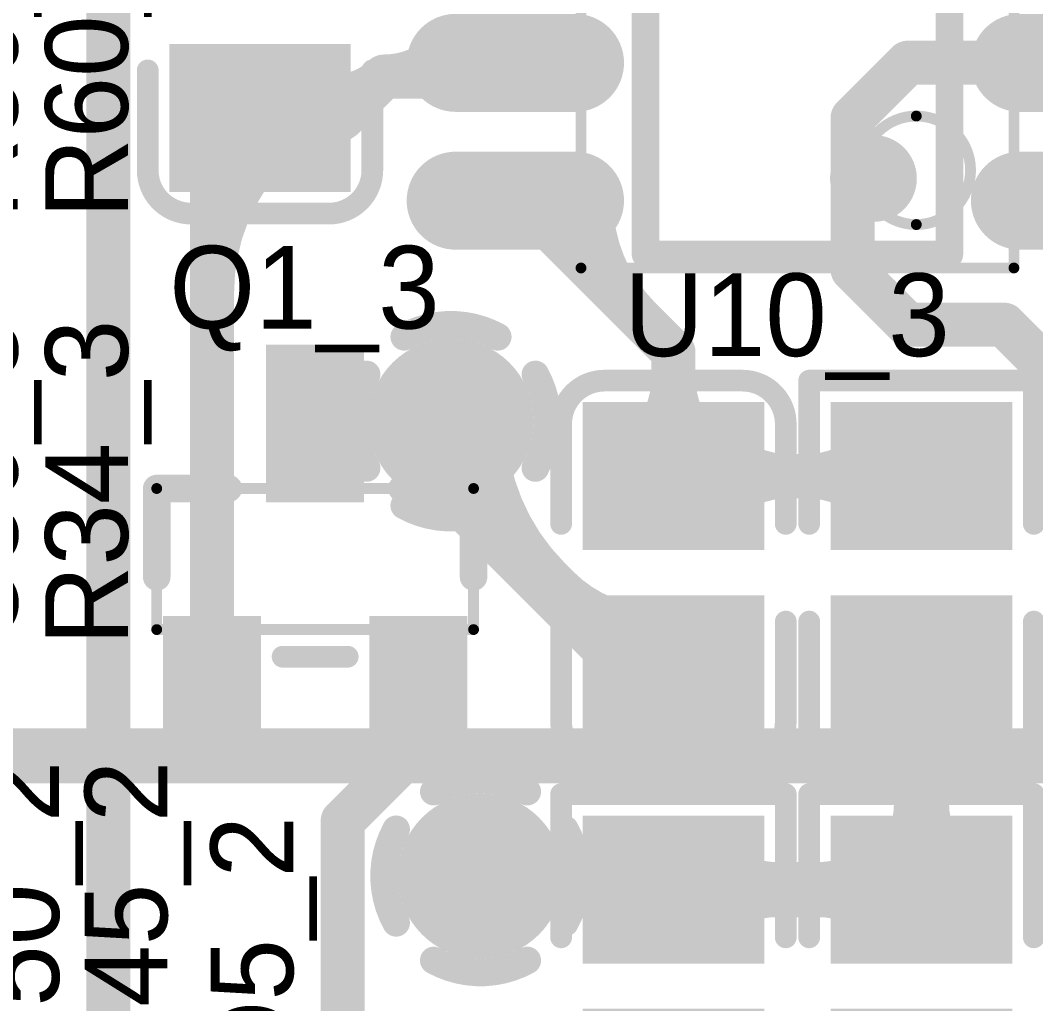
# Model space of a CAD drawing. Header units: millimetres. Extents: x 3.32 to 12.49, y 5.66 to 10.73.
# Drawn here: x 8.353 to 8.7214, y 8.1537 to 8.5105 of the extents above; entities that cross this region are included whole.
import ezdxf

# ---------------------------------------------------------------- set-up
doc = ezdxf.new("R2010")
doc.units = ezdxf.units.MM
doc.header["$MEASUREMENT"] = 0
for name, color, linetype in [('BottomLayer', 5, 'Continuous'), ('InternalPlane1', 76, 'Continuous'), ('InternalPlane2', 16, 'Continuous'), ('Mechanical13', 56, 'Continuous'), ('MultiLayer', 9, 'Continuous'), ('TopLayer', 1, 'Continuous'), ('TopOverlay', 2, 'Continuous'), ('TopPaste', 8, 'Continuous'), ('TopSolder', 216, 'Continuous'), ('ViaHoleLayer', 16, 'Continuous')]:
    doc.layers.add(name, color=color, linetype=linetype)

# ---------------------------------------------------------------- blocks, each defined once
blk = doc.blocks.new('0805_C_383')
at = {"layer": 'TopLayer'}
for points in [[(-0.05787, -0.02894), (-0.0122, -0.02894), (-0.05787, 0.02894), (-0.0122, 0.02894)], [(0.0122, -0.02894), (0.05787, -0.02894), (0.0122, 0.02894), (0.05787, 0.02894)]]:
    blk.add_solid(points, dxfattribs=at)
at = {"layer": 'TopOverlay', "const_width": 0.00787}
for points in [[(-0.06969, 0.025, -0.414214), (-0.05394, 0.04075)], [(0.05394, 0.04075, -0.414213), (0.06969, 0.025)], [(-0.05394, -0.04075, -0.414213), (-0.06969, -0.025)], [(0.06968, -0.025, -0.414214), (0.05394, -0.04075)]]:
    blk.add_lwpolyline(points, format="xyb", dxfattribs=at)
for points in [[(-0.05394, 0.04075), (-0.01772, 0.04075)], [(0.01772, 0.04075), (0.05394, 0.04075)], [(-0.06969, 0.025), (-0.06969, -0.025)], [(0.06968, 0.025), (0.06968, -0.025)], [(-0.05394, -0.04075), (-0.01772, -0.04075)], [(0.01772, -0.04075), (0.05394, -0.04075)]]:
    blk.add_lwpolyline(points, dxfattribs=at)
at = {"layer": 'TopOverlay', "const_width": 0.00394}
for points in [[(-0.05591, 0.04075, 1), (-0.05197, 0.04075, 1)], [(-0.05591, 0.04075, 1), (-0.05197, 0.04075, 1)], [(-0.01969, 0.04075, 1), (-0.01575, 0.04075, 1)], [(0.01575, 0.04075, 1), (0.01969, 0.04075, 1)], [(0.05197, 0.04075, 1), (0.05591, 0.04075, 1)], [(0.05197, 0.04075, 1), (0.05591, 0.04075, 1)], [(-0.07165, 0.025, 1), (-0.06772, 0.025, 1)], [(-0.07165, 0.025, 1), (-0.06772, 0.025, 1)], [(0.06772, 0.025, 1), (0.07165, 0.025, 1)], [(0.06772, 0.025, 1), (0.07165, 0.025, 1)], [(-0.07165, -0.025, 1), (-0.06772, -0.025, 1)], [(-0.07165, -0.025, 1), (-0.06772, -0.025, 1)], [(0.06772, -0.025, 1), (0.07165, -0.025, 1)], [(0.06772, -0.025, 1), (0.07165, -0.025, 1)], [(-0.05591, -0.04075, 1), (-0.05197, -0.04075, 1)], [(-0.05591, -0.04075, 1), (-0.05197, -0.04075, 1)], [(-0.01969, -0.04075, 1), (-0.01575, -0.04075, 1)], [(0.01575, -0.04075, 1), (0.01969, -0.04075, 1)], [(0.05197, -0.04075, 1), (0.05591, -0.04075, 1)], [(0.05197, -0.04075, 1), (0.05591, -0.04075, 1)]]:
    blk.add_lwpolyline(points, format="xyb", close=True, dxfattribs=at)
at = {"layer": 'TopPaste'}
for points in [[(-0.05787, -0.02894), (-0.0122, -0.02894), (-0.05787, 0.02894), (-0.0122, 0.02894)], [(0.0122, -0.02894), (0.05787, -0.02894), (0.0122, 0.02894), (0.05787, 0.02894)]]:
    blk.add_solid(points, dxfattribs=at)
at = {"layer": 'TopSolder'}
for points in [[(-0.06187, -0.03294), (-0.0082, -0.03294), (-0.06187, 0.03294), (-0.0082, 0.03294)], [(0.0082, -0.03294), (0.06187, -0.03294), (0.0082, 0.03294), (0.06187, 0.03294)]]:
    blk.add_solid(points, dxfattribs=at)
blk = doc.blocks.new('0805_C_387')
at = {"layer": 'TopLayer'}
for points in [[(-0.05787, -0.02894), (-0.0122, -0.02894), (-0.05787, 0.02894), (-0.0122, 0.02894)], [(0.0122, -0.02894), (0.05787, -0.02894), (0.0122, 0.02894), (0.05787, 0.02894)]]:
    blk.add_solid(points, dxfattribs=at)
at = {"layer": 'TopOverlay', "const_width": 0.00787}
for points in [[(-0.06969, 0.025, -0.414214), (-0.05394, 0.04075)], [(0.05394, 0.04075, -0.414213), (0.06969, 0.025)], [(-0.05394, -0.04075, -0.414213), (-0.06969, -0.025)], [(0.06968, -0.025, -0.414214), (0.05394, -0.04075)]]:
    blk.add_lwpolyline(points, format="xyb", dxfattribs=at)
for points in [[(-0.01772, 0.04075), (-0.05394, 0.04075)], [(0.05394, 0.04075), (0.01772, 0.04075)], [(-0.06969, -0.025), (-0.06969, 0.025)], [(0.06968, -0.025), (0.06968, 0.025)], [(-0.01772, -0.04075), (-0.05394, -0.04075)], [(0.05394, -0.04075), (0.01772, -0.04075)]]:
    blk.add_lwpolyline(points, dxfattribs=at)
at = {"layer": 'TopOverlay', "const_width": 0.00394}
for points in [[(-0.05591, 0.04075, 1), (-0.05197, 0.04075, 1)], [(-0.05591, 0.04075, 1), (-0.05197, 0.04075, 1)], [(-0.01969, 0.04075, 1), (-0.01575, 0.04075, 1)], [(0.01575, 0.04075, 1), (0.01969, 0.04075, 1)], [(0.05197, 0.04075, 1), (0.05591, 0.04075, 1)], [(0.05197, 0.04075, 1), (0.05591, 0.04075, 1)], [(-0.07165, 0.025, 1), (-0.06772, 0.025, 1)], [(-0.07165, 0.025, 1), (-0.06772, 0.025, 1)], [(0.06772, 0.025, 1), (0.07165, 0.025, 1)], [(0.06772, 0.025, 1), (0.07165, 0.025, 1)], [(-0.07165, -0.025, 1), (-0.06772, -0.025, 1)], [(-0.07165, -0.025, 1), (-0.06772, -0.025, 1)], [(0.06772, -0.025, 1), (0.07165, -0.025, 1)], [(0.06772, -0.025, 1), (0.07165, -0.025, 1)], [(-0.05591, -0.04075, 1), (-0.05197, -0.04075, 1)], [(-0.05591, -0.04075, 1), (-0.05197, -0.04075, 1)], [(-0.01969, -0.04075, 1), (-0.01575, -0.04075, 1)], [(0.01575, -0.04075, 1), (0.01969, -0.04075, 1)], [(0.05197, -0.04075, 1), (0.05591, -0.04075, 1)], [(0.05197, -0.04075, 1), (0.05591, -0.04075, 1)]]:
    blk.add_lwpolyline(points, format="xyb", close=True, dxfattribs=at)
at = {"layer": 'TopPaste'}
for points in [[(-0.05787, -0.02894), (-0.0122, -0.02894), (-0.05787, 0.02894), (-0.0122, 0.02894)], [(0.0122, -0.02894), (0.05787, -0.02894), (0.0122, 0.02894), (0.05787, 0.02894)]]:
    blk.add_solid(points, dxfattribs=at)
at = {"layer": 'TopSolder'}
for points in [[(-0.06187, -0.03294), (-0.0082, -0.03294), (-0.06187, 0.03294), (-0.0082, 0.03294)], [(0.0082, -0.03294), (0.06187, -0.03294), (0.0082, 0.03294), (0.06187, 0.03294)]]:
    blk.add_solid(points, dxfattribs=at)
blk = doc.blocks.new('SOT_23_SOT_23_3__412')
at = {"layer": 'Mechanical13', "const_width": 0.00394}
for points in [[(-0.02559, -0.05748), (-0.02559, 0.05748)], [(0.02559, 0.05748), (-0.02559, 0.05748)], [(0.02559, 0.05748), (-0.02559, 0.05748)], [(-0.02559, -0.05748), (-0.02559, 0.05748)], [(0.02559, 0.05748), (-0.02559, 0.05748)], [(-0.02559, -0.05748), (-0.02559, 0.05748)], [(0.02559, -0.05748), (0.02559, 0.05748)], [(0.02559, -0.05748), (0.02559, 0.05748)], [(0.02559, -0.05748), (0.02559, 0.05748)], [(0.02559, -0.05748), (-0.02559, -0.05748)], [(0.02559, -0.05748), (-0.02559, -0.05748)], [(0.02559, -0.05748), (-0.02559, -0.05748)]]:
    blk.add_lwpolyline(points, dxfattribs=at)
at = {"layer": 'Mechanical13', "const_width": 0.00197}
for points in [[(-0.02657, 0.05748, 1), (-0.02461, 0.05748, 1)], [(-0.02657, 0.05748, 1), (-0.02461, 0.05748, 1)], [(-0.02657, 0.05748, 1), (-0.02461, 0.05748, 1)], [(-0.02657, 0.05748, 1), (-0.02461, 0.05748, 1)], [(-0.02657, 0.05748, 1), (-0.02461, 0.05748, 1)], [(-0.02657, 0.05748, 1), (-0.02461, 0.05748, 1)], [(0.02461, 0.05748, 1), (0.02657, 0.05748, 1)], [(0.02461, 0.05748, 1), (0.02657, 0.05748, 1)], [(0.02461, 0.05748, 1), (0.02657, 0.05748, 1)], [(0.02461, 0.05748, 1), (0.02657, 0.05748, 1)], [(0.02461, 0.05748, 1), (0.02657, 0.05748, 1)], [(0.02461, 0.05748, 1), (0.02657, 0.05748, 1)], [(-0.02657, -0.05748, 1), (-0.02461, -0.05748, 1)], [(-0.02657, -0.05748, 1), (-0.02461, -0.05748, 1)], [(-0.02657, -0.05748, 1), (-0.02461, -0.05748, 1)], [(-0.02657, -0.05748, 1), (-0.02461, -0.05748, 1)], [(-0.02657, -0.05748, 1), (-0.02461, -0.05748, 1)], [(-0.02657, -0.05748, 1), (-0.02461, -0.05748, 1)], [(0.02461, -0.05748, 1), (0.02657, -0.05748, 1)], [(0.02461, -0.05748, 1), (0.02657, -0.05748, 1)], [(0.02461, -0.05748, 1), (0.02657, -0.05748, 1)], [(0.02461, -0.05748, 1), (0.02657, -0.05748, 1)], [(0.02461, -0.05748, 1), (0.02657, -0.05748, 1)], [(0.02461, -0.05748, 1), (0.02657, -0.05748, 1)]]:
    blk.add_lwpolyline(points, format="xyb", close=True, dxfattribs=at)
at = {"layer": 'TopLayer'}
for points in [[(0.02461, 0.05118), (0.02461, 0.02362), (0.07382, 0.05118), (0.07382, 0.02362)], [(-0.07382, 0.01378), (-0.07382, -0.01378), (-0.02461, 0.01378), (-0.02461, -0.01378)], [(0.02461, -0.02362), (0.02461, -0.05118), (0.07382, -0.02362), (0.07382, -0.05118)]]:
    blk.add_solid(points, dxfattribs=at)
at = {"layer": 'TopOverlay'}
for points, const_width in [([(-0.02559, 0.0315), (-0.02559, 0.05748)], 0.01), ([(-0.02559, 0.0315), (-0.02559, 0.05748)], 0.01), ([(-0.02559, 0.0315), (-0.02559, 0.05748)], 0.01), ([(0.0065, 0.05748), (-0.02559, 0.05748)], 0.01), ([(0.03543, -0.01181), (0.03543, 0.01181)], 0.00787), ([(-0.02559, -0.05748), (-0.02559, -0.0315)], 0.01), ([(0.0065, -0.05748), (-0.02559, -0.05748)], 0.01)]:
    blk.add_lwpolyline(points, dxfattribs=dict(at, const_width=const_width))
for points, const_width in [([(-0.02809, 0.05748, 1), (-0.02309, 0.05748, 1)], 0.005), ([(-0.02809, 0.05748, 1), (-0.02309, 0.05748, 1)], 0.005), ([(-0.02809, 0.05748, 1), (-0.02309, 0.05748, 1)], 0.005), ([(-0.02809, 0.05748, 1), (-0.02309, 0.05748, 1)], 0.005), ([(0.004, 0.05748, 1), (0.009, 0.05748, 1)], 0.005), ([(-0.02809, 0.0315, 1), (-0.02309, 0.0315, 1)], 0.005), ([(-0.02809, 0.0315, 1), (-0.02309, 0.0315, 1)], 0.005), ([(-0.02809, 0.0315, 1), (-0.02309, 0.0315, 1)], 0.005), ([(0.03346, 0.01181, 1), (0.0374, 0.01181, 1)], 0.00394), ([(0.03346, -0.01181, 1), (0.0374, -0.01181, 1)], 0.00394), ([(-0.02809, -0.0315, 1), (-0.02309, -0.0315, 1)], 0.005), ([(-0.02809, -0.05748, 1), (-0.02309, -0.05748, 1)], 0.005), ([(-0.02809, -0.05748, 1), (-0.02309, -0.05748, 1)], 0.005), ([(0.004, -0.05748, 1), (0.009, -0.05748, 1)], 0.005)]:
    blk.add_lwpolyline(points, format="xyb", close=True, dxfattribs=dict(at, const_width=const_width))
at = {"layer": 'TopPaste'}
for points in [[(0.02461, 0.05118), (0.02461, 0.02362), (0.07382, 0.05118), (0.07382, 0.02362)], [(-0.07382, 0.01378), (-0.07382, -0.01378), (-0.02461, 0.01378), (-0.02461, -0.01378)], [(0.02461, -0.02362), (0.02461, -0.05118), (0.07382, -0.02362), (0.07382, -0.05118)]]:
    blk.add_solid(points, dxfattribs=at)
at = {"layer": 'TopSolder'}
for points in [[(0.02061, 0.05518), (0.02061, 0.01962), (0.07782, 0.05518), (0.07782, 0.01962)], [(-0.07782, 0.01778), (-0.07782, -0.01778), (-0.02061, 0.01778), (-0.02061, -0.01778)], [(0.02061, -0.01962), (0.02061, -0.05518), (0.07782, -0.01962), (0.07782, -0.05518)]]:
    blk.add_solid(points, dxfattribs=at)
blk = doc.blocks.new('0805_R_419')
at = {"layer": 'TopLayer'}
for points in [[(-0.05787, -0.02894), (-0.0122, -0.02894), (-0.05787, 0.02894), (-0.0122, 0.02894)], [(0.0122, -0.02894), (0.05787, -0.02894), (0.0122, 0.02894), (0.05787, 0.02894)]]:
    blk.add_solid(points, dxfattribs=at)
at = {"layer": 'TopOverlay', "const_width": 0.00787}
for points in [[(-0.01772, 0.04075), (-0.06968, 0.04075)], [(-0.06968, -0.04075), (-0.06968, 0.04075)], [(0.06968, 0.04075), (0.01772, 0.04075)], [(0.06968, -0.04075), (0.06968, 0.04075)], [(-0.01772, -0.04075), (-0.06968, -0.04075)], [(0.06968, -0.04075), (0.01772, -0.04075)]]:
    blk.add_lwpolyline(points, dxfattribs=at)
at = {"layer": 'TopOverlay', "const_width": 0.00394}
for points in [[(-0.07165, 0.04075, 1), (-0.06772, 0.04075, 1)], [(-0.07165, 0.04075, 1), (-0.06772, 0.04075, 1)], [(-0.01969, 0.04075, 1), (-0.01575, 0.04075, 1)], [(0.01575, 0.04075, 1), (0.01969, 0.04075, 1)], [(0.06772, 0.04075, 1), (0.07165, 0.04075, 1)], [(0.06772, 0.04075, 1), (0.07165, 0.04075, 1)], [(-0.07165, -0.04075, 1), (-0.06772, -0.04075, 1)], [(-0.07165, -0.04075, 1), (-0.06772, -0.04075, 1)], [(-0.01969, -0.04075, 1), (-0.01575, -0.04075, 1)], [(0.01575, -0.04075, 1), (0.01969, -0.04075, 1)], [(0.06772, -0.04075, 1), (0.07165, -0.04075, 1)], [(0.06772, -0.04075, 1), (0.07165, -0.04075, 1)]]:
    blk.add_lwpolyline(points, format="xyb", close=True, dxfattribs=at)
at = {"layer": 'TopPaste'}
for points in [[(-0.05787, -0.02894), (-0.0122, -0.02894), (-0.05787, 0.02894), (-0.0122, 0.02894)], [(0.0122, -0.02894), (0.05787, -0.02894), (0.0122, 0.02894), (0.05787, 0.02894)]]:
    blk.add_solid(points, dxfattribs=at)
at = {"layer": 'TopSolder'}
for points in [[(-0.06187, -0.03294), (-0.0082, -0.03294), (-0.06187, 0.03294), (-0.0082, 0.03294)], [(0.0082, -0.03294), (0.06187, -0.03294), (0.0082, 0.03294), (0.06187, 0.03294)]]:
    blk.add_solid(points, dxfattribs=at)
blk = doc.blocks.new('0805_R_420')
at = {"layer": 'TopLayer'}
for points in [[(-0.05787, -0.02894), (-0.0122, -0.02894), (-0.05787, 0.02894), (-0.0122, 0.02894)], [(0.0122, -0.02894), (0.05787, -0.02894), (0.0122, 0.02894), (0.05787, 0.02894)]]:
    blk.add_solid(points, dxfattribs=at)
at = {"layer": 'TopOverlay', "const_width": 0.00787}
for points in [[(-0.01772, 0.04075), (-0.06968, 0.04075)], [(-0.06968, -0.04075), (-0.06968, 0.04075)], [(0.06968, 0.04075), (0.01772, 0.04075)], [(0.06968, -0.04075), (0.06968, 0.04075)], [(-0.01772, -0.04075), (-0.06968, -0.04075)], [(0.06968, -0.04075), (0.01772, -0.04075)]]:
    blk.add_lwpolyline(points, dxfattribs=at)
at = {"layer": 'TopOverlay', "const_width": 0.00394}
for points in [[(-0.07165, 0.04075, 1), (-0.06772, 0.04075, 1)], [(-0.07165, 0.04075, 1), (-0.06772, 0.04075, 1)], [(-0.01969, 0.04075, 1), (-0.01575, 0.04075, 1)], [(0.01575, 0.04075, 1), (0.01969, 0.04075, 1)], [(0.06772, 0.04075, 1), (0.07165, 0.04075, 1)], [(0.06772, 0.04075, 1), (0.07165, 0.04075, 1)], [(-0.07165, -0.04075, 1), (-0.06772, -0.04075, 1)], [(-0.07165, -0.04075, 1), (-0.06772, -0.04075, 1)], [(-0.01969, -0.04075, 1), (-0.01575, -0.04075, 1)], [(0.01575, -0.04075, 1), (0.01969, -0.04075, 1)], [(0.06772, -0.04075, 1), (0.07165, -0.04075, 1)], [(0.06772, -0.04075, 1), (0.07165, -0.04075, 1)]]:
    blk.add_lwpolyline(points, format="xyb", close=True, dxfattribs=at)
at = {"layer": 'TopPaste'}
for points in [[(-0.05787, -0.02894), (-0.0122, -0.02894), (-0.05787, 0.02894), (-0.0122, 0.02894)], [(0.0122, -0.02894), (0.05787, -0.02894), (0.0122, 0.02894), (0.05787, 0.02894)]]:
    blk.add_solid(points, dxfattribs=at)
at = {"layer": 'TopSolder'}
for points in [[(-0.06187, -0.03294), (-0.0082, -0.03294), (-0.06187, 0.03294), (-0.0082, 0.03294)], [(0.0082, -0.03294), (0.06187, -0.03294), (0.0082, 0.03294), (0.06187, 0.03294)]]:
    blk.add_solid(points, dxfattribs=at)
blk = doc.blocks.new('0805_R_425')
at = {"layer": 'TopLayer'}
for points in [[(-0.05787, -0.02894), (-0.0122, -0.02894), (-0.05787, 0.02894), (-0.0122, 0.02894)], [(0.0122, -0.02894), (0.05787, -0.02894), (0.0122, 0.02894), (0.05787, 0.02894)]]:
    blk.add_solid(points, dxfattribs=at)
at = {"layer": 'TopOverlay', "const_width": 0.00787}
for points in [[(-0.01772, 0.04075), (-0.06968, 0.04075)], [(-0.06968, -0.04075), (-0.06968, 0.04075)], [(0.06968, 0.04075), (0.01772, 0.04075)], [(0.06968, -0.04075), (0.06968, 0.04075)], [(-0.01772, -0.04075), (-0.06968, -0.04075)], [(0.06968, -0.04075), (0.01772, -0.04075)]]:
    blk.add_lwpolyline(points, dxfattribs=at)
at = {"layer": 'TopOverlay', "const_width": 0.00394}
for points in [[(-0.07165, 0.04075, 1), (-0.06772, 0.04075, 1)], [(-0.07165, 0.04075, 1), (-0.06772, 0.04075, 1)], [(-0.01969, 0.04075, 1), (-0.01575, 0.04075, 1)], [(0.01575, 0.04075, 1), (0.01969, 0.04075, 1)], [(0.06772, 0.04075, 1), (0.07165, 0.04075, 1)], [(0.06772, 0.04075, 1), (0.07165, 0.04075, 1)], [(-0.07165, -0.04075, 1), (-0.06772, -0.04075, 1)], [(-0.07165, -0.04075, 1), (-0.06772, -0.04075, 1)], [(-0.01969, -0.04075, 1), (-0.01575, -0.04075, 1)], [(0.01575, -0.04075, 1), (0.01969, -0.04075, 1)], [(0.06772, -0.04075, 1), (0.07165, -0.04075, 1)], [(0.06772, -0.04075, 1), (0.07165, -0.04075, 1)]]:
    blk.add_lwpolyline(points, format="xyb", close=True, dxfattribs=at)
at = {"layer": 'TopPaste'}
for points in [[(-0.05787, -0.02894), (-0.0122, -0.02894), (-0.05787, 0.02894), (-0.0122, 0.02894)], [(0.0122, -0.02894), (0.05787, -0.02894), (0.0122, 0.02894), (0.05787, 0.02894)]]:
    blk.add_solid(points, dxfattribs=at)
at = {"layer": 'TopSolder'}
for points in [[(-0.06187, -0.03294), (-0.0082, -0.03294), (-0.06187, 0.03294), (-0.0082, 0.03294)], [(0.0082, -0.03294), (0.06187, -0.03294), (0.0082, 0.03294), (0.06187, 0.03294)]]:
    blk.add_solid(points, dxfattribs=at)
blk = doc.blocks.new('SOIC_8_150____455')
at = {"layer": 'Mechanical13', "const_width": 0.00394}
for points in [[(-0.09941, 0.07854), (-0.09941, -0.07854)], [(-0.09941, 0.07854), (0.09941, 0.07854)], [(0.09941, 0.07854), (0.09941, -0.07854)], [(-0.09941, -0.07854), (0.09941, -0.07854)]]:
    blk.add_lwpolyline(points, dxfattribs=at)
at = {"layer": 'Mechanical13'}
for points, const_width in [([(-0.10039, 0.07854, 1), (-0.09843, 0.07854, 1)], 0.00197), ([(-0.10039, 0.07854, 1), (-0.09843, 0.07854, 1)], 0.00197), ([(0.09843, 0.07854, 1), (0.10039, 0.07854, 1)], 0.00197), ([(0.09843, 0.07854, 1), (0.10039, 0.07854, 1)], 0.00197), ([(-0.04429, -0.04311, 1), (-0.08366, -0.04311, 1)], 0.00394), ([(-0.08465, -0.04311, 1), (-0.08268, -0.04311, 1)], 0.00197), ([(-0.04528, -0.04311, 1), (-0.04331, -0.04311, 1)], 0.00197), ([(-0.10039, -0.07854, 1), (-0.09843, -0.07854, 1)], 0.00197), ([(-0.10039, -0.07854, 1), (-0.09843, -0.07854, 1)], 0.00197), ([(0.09843, -0.07854, 1), (0.10039, -0.07854, 1)], 0.00197), ([(0.09843, -0.07854, 1), (0.10039, -0.07854, 1)], 0.00197)]:
    blk.add_lwpolyline(points, format="xyb", close=True, dxfattribs=dict(at, const_width=const_width))
at = {"layer": 'TopLayer', "const_width": 0.02756}
for points in [[(-0.075, 0.08071), (-0.075, 0.12402)], [(-0.025, 0.08071), (-0.025, 0.12402)], [(0.025, 0.08071), (0.025, 0.12402)], [(0.075, 0.08071), (0.075, 0.12402)], [(-0.075, -0.12402), (-0.075, -0.08071)], [(-0.025, -0.12402), (-0.025, -0.08071)], [(0.025, -0.12402), (0.025, -0.08071)], [(0.075, -0.12402), (0.075, -0.08071)]]:
    blk.add_lwpolyline(points, dxfattribs=at)
at = {"layer": 'TopLayer', "const_width": 0.01378}
for points in [[(-0.08189, 0.12402, 1), (-0.06811, 0.12402, 1)], [(-0.03189, 0.12402, 1), (-0.01811, 0.12402, 1)], [(0.01811, 0.12402, 1), (0.03189, 0.12402, 1)], [(0.06811, 0.12402, 1), (0.08189, 0.12402, 1)], [(-0.08189, 0.08071, 1), (-0.06811, 0.08071, 1)], [(-0.03189, 0.08071, 1), (-0.01811, 0.08071, 1)], [(0.01811, 0.08071, 1), (0.03189, 0.08071, 1)], [(0.06811, 0.08071, 1), (0.08189, 0.08071, 1)], [(-0.08189, -0.08071, 1), (-0.06811, -0.08071, 1)], [(-0.03189, -0.08071, 1), (-0.01811, -0.08071, 1)], [(0.01811, -0.08071, 1), (0.03189, -0.08071, 1)], [(0.06811, -0.08071, 1), (0.08189, -0.08071, 1)], [(-0.08189, -0.12402, 1), (-0.06811, -0.12402, 1)], [(-0.03189, -0.12402, 1), (-0.01811, -0.12402, 1)], [(0.01811, -0.12402, 1), (0.03189, -0.12402, 1)], [(0.06811, -0.12402, 1), (0.08189, -0.12402, 1)]]:
    blk.add_lwpolyline(points, format="xyb", close=True, dxfattribs=at)
at = {"layer": 'TopOverlay', "const_width": 0.01}
for points in [[(-0.09449, 0.05512), (-0.09449, -0.05512)], [(-0.09449, 0.05512), (0.09449, 0.05512)], [(0.09449, 0.05512), (0.09449, -0.05512)], [(-0.09449, -0.05512), (0.09449, -0.05512)]]:
    blk.add_lwpolyline(points, dxfattribs=at)
at = {"layer": 'TopOverlay'}
for points, const_width in [([(-0.09699, 0.05512, 1), (-0.09199, 0.05512, 1)], 0.005), ([(-0.09699, 0.05512, 1), (-0.09199, 0.05512, 1)], 0.005), ([(0.09199, 0.05512, 1), (0.09699, 0.05512, 1)], 0.005), ([(0.09199, 0.05512, 1), (0.09699, 0.05512, 1)], 0.005), ([(-0.05906, -0.02756, 1), (-0.0748, -0.02756, 1)], 0.01575), ([(-0.07874, -0.02756, 1), (-0.07087, -0.02756, 1)], 0.00787), ([(-0.06299, -0.02756, 1), (-0.05512, -0.02756, 1)], 0.00787), ([(-0.09699, -0.05512, 1), (-0.09199, -0.05512, 1)], 0.005), ([(-0.09699, -0.05512, 1), (-0.09199, -0.05512, 1)], 0.005), ([(0.09199, -0.05512, 1), (0.09699, -0.05512, 1)], 0.005), ([(0.09199, -0.05512, 1), (0.09699, -0.05512, 1)], 0.005), ([(-0.10236, -0.11417, 1), (-0.11417, -0.11417, 1)], 0.01181), ([(-0.11713, -0.11417, 1), (-0.11122, -0.11417, 1)], 0.00591), ([(-0.10531, -0.11417, 1), (-0.09941, -0.11417, 1)], 0.00591)]:
    blk.add_lwpolyline(points, format="xyb", close=True, dxfattribs=dict(at, const_width=const_width))
at = {"layer": 'TopPaste', "const_width": 0.02756}
for points in [[(-0.075, 0.08071), (-0.075, 0.12402)], [(-0.025, 0.08071), (-0.025, 0.12402)], [(0.025, 0.08071), (0.025, 0.12402)], [(0.075, 0.08071), (0.075, 0.12402)], [(-0.075, -0.12402), (-0.075, -0.08071)], [(-0.025, -0.12402), (-0.025, -0.08071)], [(0.025, -0.12402), (0.025, -0.08071)], [(0.075, -0.12402), (0.075, -0.08071)]]:
    blk.add_lwpolyline(points, dxfattribs=at)
at = {"layer": 'TopPaste', "const_width": 0.01378}
for points in [[(-0.08189, 0.12402, 1), (-0.06811, 0.12402, 1)], [(-0.03189, 0.12402, 1), (-0.01811, 0.12402, 1)], [(0.01811, 0.12402, 1), (0.03189, 0.12402, 1)], [(0.06811, 0.12402, 1), (0.08189, 0.12402, 1)], [(-0.08189, 0.08071, 1), (-0.06811, 0.08071, 1)], [(-0.03189, 0.08071, 1), (-0.01811, 0.08071, 1)], [(0.01811, 0.08071, 1), (0.03189, 0.08071, 1)], [(0.06811, 0.08071, 1), (0.08189, 0.08071, 1)], [(-0.08189, -0.08071, 1), (-0.06811, -0.08071, 1)], [(-0.03189, -0.08071, 1), (-0.01811, -0.08071, 1)], [(0.01811, -0.08071, 1), (0.03189, -0.08071, 1)], [(0.06811, -0.08071, 1), (0.08189, -0.08071, 1)], [(-0.08189, -0.12402, 1), (-0.06811, -0.12402, 1)], [(-0.03189, -0.12402, 1), (-0.01811, -0.12402, 1)], [(0.01811, -0.12402, 1), (0.03189, -0.12402, 1)], [(0.06811, -0.12402, 1), (0.08189, -0.12402, 1)]]:
    blk.add_lwpolyline(points, format="xyb", close=True, dxfattribs=at)
at = {"layer": 'TopSolder', "const_width": 0.03556}
for points in [[(-0.075, 0.08071), (-0.075, 0.12402)], [(-0.025, 0.08071), (-0.025, 0.12402)], [(0.025, 0.08071), (0.025, 0.12402)], [(0.075, 0.08071), (0.075, 0.12402)], [(-0.075, -0.12402), (-0.075, -0.08071)], [(-0.025, -0.12402), (-0.025, -0.08071)], [(0.025, -0.12402), (0.025, -0.08071)], [(0.075, -0.12402), (0.075, -0.08071)]]:
    blk.add_lwpolyline(points, dxfattribs=at)
at = {"layer": 'TopSolder', "const_width": 0.01778}
for points in [[(-0.08389, 0.12402, 1), (-0.06611, 0.12402, 1)], [(-0.03389, 0.12402, 1), (-0.01611, 0.12402, 1)], [(0.01611, 0.12402, 1), (0.03389, 0.12402, 1)], [(0.06611, 0.12402, 1), (0.08389, 0.12402, 1)], [(-0.08389, 0.08071, 1), (-0.06611, 0.08071, 1)], [(-0.03389, 0.08071, 1), (-0.01611, 0.08071, 1)], [(0.01611, 0.08071, 1), (0.03389, 0.08071, 1)], [(0.06611, 0.08071, 1), (0.08389, 0.08071, 1)], [(-0.08389, -0.08071, 1), (-0.06611, -0.08071, 1)], [(-0.03389, -0.08071, 1), (-0.01611, -0.08071, 1)], [(0.01611, -0.08071, 1), (0.03389, -0.08071, 1)], [(0.06611, -0.08071, 1), (0.08389, -0.08071, 1)], [(-0.08389, -0.12402, 1), (-0.06611, -0.12402, 1)], [(-0.03389, -0.12402, 1), (-0.01611, -0.12402, 1)], [(0.01611, -0.12402, 1), (0.03389, -0.12402, 1)], [(0.06611, -0.12402, 1), (0.08389, -0.12402, 1)]]:
    blk.add_lwpolyline(points, format="xyb", close=True, dxfattribs=at)

msp = doc.modelspace()

# ---------------------------------------------------------------- linework, layer by layer
at = {"layer": 'BottomLayer', "const_width": 0.02}
for points in [[(8.49925, 8.36504, 1), (8.51925, 8.36504, 1)], [(8.50996, 8.20004, 1), (8.52996, 8.20004, 1)]]:
    msp.add_lwpolyline(points, format="xyb", close=True, dxfattribs=at)
msp.add_lwpolyline([(8.29201, 8.24366), (8.98701, 8.24366)], dxfattribs=at)
at = {"layer": 'InternalPlane1', "const_width": 0.01}
for points in [[(8.49228, 8.39565, -0.258618), (8.52622, 8.39565)], [(8.47864, 8.34807, -0.258618), (8.47864, 8.38201)], [(8.53986, 8.38201, -0.258618), (8.53986, 8.34807)], [(8.52622, 8.33443, -0.258618), (8.49228, 8.33443)]]:
    msp.add_lwpolyline(points, format="xyb", dxfattribs=at)
at = {"layer": 'InternalPlane1'}
for points, const_width in [([(8.48978, 8.39565, 1), (8.49478, 8.39565, 1)], 0.005), ([(8.52372, 8.39565, 1), (8.52872, 8.39565, 1)], 0.005), ([(8.47614, 8.38201, 1), (8.48114, 8.38201, 1)], 0.005), ([(8.53736, 8.38201, 1), (8.54236, 8.38201, 1)], 0.005), ([(8.47614, 8.34807, 1), (8.48114, 8.34807, 1)], 0.005), ([(8.53736, 8.34807, 1), (8.54236, 8.34807, 1)], 0.005), ([(8.48978, 8.33443, 1), (8.49478, 8.33443, 1)], 0.005), ([(8.52372, 8.33443, 1), (8.52872, 8.33443, 1)], 0.005), ([(8.50496, 8.20004, 1), (8.53496, 8.20004, 1)], 0.03)]:
    msp.add_lwpolyline(points, format="xyb", close=True, dxfattribs=dict(at, const_width=const_width))
at = {"layer": 'InternalPlane2'}
for points, const_width in [([(8.49425, 8.36504, 1), (8.52425, 8.36504, 1)], 0.03), ([(8.50049, 8.23065, 1), (8.50549, 8.23065, 1)], 0.005), ([(8.53443, 8.23065, 1), (8.53943, 8.23065, 1)], 0.005), ([(8.48685, 8.21701, 1), (8.49185, 8.21701, 1)], 0.005), ([(8.54807, 8.21701, 1), (8.55307, 8.21701, 1)], 0.005), ([(8.48685, 8.18307, 1), (8.49185, 8.18307, 1)], 0.005), ([(8.54807, 8.18307, 1), (8.55307, 8.18307, 1)], 0.005), ([(8.50049, 8.16943, 1), (8.50549, 8.16943, 1)], 0.005), ([(8.53443, 8.16943, 1), (8.53943, 8.16943, 1)], 0.005)]:
    msp.add_lwpolyline(points, format="xyb", close=True, dxfattribs=dict(at, const_width=const_width))
at = {"layer": 'InternalPlane2', "const_width": 0.01}
for points in [[(8.50299, 8.23065, -0.258618), (8.53693, 8.23065)], [(8.48935, 8.18307, -0.258618), (8.48935, 8.21701)], [(8.55057, 8.21701, -0.258618), (8.55057, 8.18307)], [(8.53693, 8.16943, -0.258618), (8.50299, 8.16943)]]:
    msp.add_lwpolyline(points, format="xyb", dxfattribs=at)
at = {"layer": 'MultiLayer', "const_width": 0.02}
for points in [[(8.49925, 8.36504, 1), (8.51925, 8.36504, 1)], [(8.50996, 8.20004, 1), (8.52996, 8.20004, 1)]]:
    msp.add_lwpolyline(points, format="xyb", close=True, dxfattribs=at)
at = {"layer": 'TopLayer'}
for points, const_width in [([(8.38496, 8.14504), (8.38496, 8.52504)], 0.016), ([(8.5126, 8.49008), (8.5176, 8.49508)], 0.016), ([(8.65496, 8.47504), (8.675, 8.49508)], 0.016), ([(8.675, 8.49508), (8.73728, 8.49508)], 0.016), ([(8.46988, 8.475), (8.48496, 8.49008)], 0.016), ([(8.48496, 8.49008), (8.5126, 8.49008)], 0.016), ([(8.42256, 8.4576), (8.43996, 8.475)], 0.016), ([(8.43996, 8.475), (8.46988, 8.475)], 0.016), ([(8.65496, 8.42004), (8.65496, 8.47504)], 0.016), ([(8.42256, 8.26583), (8.42256, 8.4576)], 0.016), ([(8.5176, 8.44508), (8.53496, 8.44508)], 0.016), ([(8.53496, 8.44508), (8.58996, 8.39008)], 0.016), ([(8.72232, 8.44508), (8.73732, 8.44508)], 0.016), ([(8.65496, 8.42004), (8.67496, 8.40004)], 0.016), ([(8.67496, 8.40004), (8.70996, 8.40004)], 0.016), ([(8.70996, 8.40004), (8.73996, 8.37004)], 0.016), ([(8.58996, 8.34512), (8.58996, 8.39008)], 0.016), ([(8.45996, 8.36425), (8.50846, 8.36425)], 0.02), ([(8.50846, 8.36425), (8.50925, 8.36504)], 0.02), ([(8.50925, 8.34075), (8.50925, 8.36504)], 0.02), ([(8.58996, 8.34512), (8.67996, 8.34512)], 0.016), ([(8.50925, 8.34075), (8.57496, 8.27504)], 0.02), ([(8.57496, 8.27504), (8.58996, 8.27504)], 0.02), ([(8.67996, 8.19512), (8.67996, 8.27504)], 0.02), ([(8.49736, 8.24744), (8.49736, 8.26583)], 0.016), ([(8.46996, 8.22004), (8.49736, 8.24744)], 0.016), ([(8.46996, 8.13004), (8.46996, 8.22004)], 0.016), ([(8.51996, 8.20004), (8.52488, 8.19512)], 0.02), ([(8.52488, 8.19512), (8.58996, 8.19512)], 0.02), ([(8.58996, 8.19512), (8.67996, 8.19512)], 0.02)]:
    msp.add_lwpolyline(points, dxfattribs=dict(at, const_width=const_width))
for points, const_width in [([(8.50686, 8.49913, -0.198912), (8.48502, 8.49008)], 0.016), ([(8.71158, 8.49913, -0.198912), (8.70181, 8.49508)], 0.016), ([(8.70162, 8.49508, -0.198912), (8.71158, 8.49095)], 0.016), ([(8.48496, 8.49008, -0.360929), (8.45444, 8.48724)], 0.016), ([(8.46988, 8.475, -0.285952), (8.45938, 8.48154)], 0.016), ([(8.47133, 8.47645, -0.360929), (8.44541, 8.47404)], 0.016), ([(8.42256, 8.45054, -0.198912), (8.43303, 8.47582)], 0.016), ([(8.45938, 8.46846, -0.285952), (8.46988, 8.475)], 0.016), ([(8.42256, 8.41191, -0.198912), (8.44435, 8.46451)], 0.016), ([(8.55042, 8.42962, -0.198912), (8.54403, 8.44504)], 0.016), ([(8.57773, 8.40231, -0.198912), (8.56003, 8.44504)], 0.016), ([(8.58996, 8.38093, -0.198912), (8.57947, 8.35561)], 0.016), ([(8.60045, 8.35561, -0.198912), (8.58996, 8.38093)], 0.016), ([(8.50218, 8.37211, -0.198912), (8.48321, 8.36425)], 0.02), ([(8.48701, 8.36425, -0.198912), (8.50218, 8.35797)], 0.02), ([(8.50936, 8.34064, -0.198912), (8.49925, 8.36504)], 0.02), ([(8.5435, 8.3065, -0.198912), (8.51925, 8.36504)], 0.02), ([(8.50218, 8.35797, -0.198912), (8.50925, 8.3409)], 0.02), ([(8.50925, 8.3409, -0.198912), (8.51632, 8.35797)], 0.02), ([(8.63188, 8.34512, -0.198912), (8.60655, 8.35561)], 0.016), ([(8.66337, 8.35561, -0.198912), (8.63804, 8.34512)], 0.016), ([(8.60655, 8.33463, -0.198912), (8.63188, 8.34512)], 0.016), ([(8.63804, 8.34512, -0.198912), (8.66337, 8.33463)], 0.016), ([(8.58386, 8.28787, -0.198912), (8.54676, 8.30324)], 0.02), ([(8.42256, 8.29061, -0.198912), (8.41847, 8.28074)], 0.016), ([(8.42665, 8.28074, -0.198912), (8.42256, 8.29061)], 0.016), ([(8.67089, 8.26596, -0.198912), (8.67996, 8.24405)], 0.02), ([(8.67996, 8.24405, -0.198912), (8.68904, 8.26596)], 0.02), ([(8.49158, 8.255, -0.198912), (8.48215, 8.23223)], 0.016), ([(8.67996, 8.2261, -0.198912), (8.67089, 8.20419)], 0.02), ([(8.68904, 8.20419, -0.198912), (8.67996, 8.2261)], 0.02), ([(8.55598, 8.19512, -0.198912), (8.52703, 8.20711)], 0.02), ([(8.57478, 8.20419, -0.198912), (8.55287, 8.19512)], 0.02), ([(8.62705, 8.19512, -0.198912), (8.60514, 8.20419)], 0.02), ([(8.66478, 8.20419, -0.198912), (8.64287, 8.19512)], 0.02), ([(8.55287, 8.19512, -0.198912), (8.57478, 8.18604)], 0.02), ([(8.60514, 8.18604, -0.198912), (8.62705, 8.19512)], 0.02), ([(8.64287, 8.19512, -0.198912), (8.66478, 8.18604)], 0.02)]:
    msp.add_lwpolyline(points, format="xyb", dxfattribs=dict(at, const_width=const_width))
for points, const_width in [([(8.50286, 8.49913, 1), (8.51086, 8.49913, 1)], 0.008), ([(8.70758, 8.49913, 1), (8.71558, 8.49913, 1)], 0.008), ([(8.5136, 8.49508, 1), (8.5216, 8.49508, 1)], 0.008), ([(8.671, 8.49508, 1), (8.679, 8.49508, 1)], 0.008), ([(8.671, 8.49508, 1), (8.679, 8.49508, 1)], 0.008), ([(8.69762, 8.49508, 1), (8.70562, 8.49508, 1)], 0.008), ([(8.69781, 8.49508, 1), (8.70581, 8.49508, 1)], 0.008), ([(8.48096, 8.49008, 1), (8.48896, 8.49008, 1)], 0.008), ([(8.48096, 8.49008, 1), (8.48896, 8.49008, 1)], 0.008), ([(8.48096, 8.49008, 1), (8.48896, 8.49008, 1)], 0.008), ([(8.48102, 8.49008, 1), (8.48902, 8.49008, 1)], 0.008), ([(8.5086, 8.49008, 1), (8.5166, 8.49008, 1)], 0.008), ([(8.5086, 8.49008, 1), (8.5166, 8.49008, 1)], 0.008), ([(8.70758, 8.49095, 1), (8.71558, 8.49095, 1)], 0.008), ([(8.45044, 8.48724, 1), (8.45844, 8.48724, 1)], 0.008), ([(8.45538, 8.48154, 1), (8.46338, 8.48154, 1)], 0.008), ([(8.46733, 8.47645, 1), (8.47533, 8.47645, 1)], 0.008), ([(8.42903, 8.47582, 1), (8.43703, 8.47582, 1)], 0.008), ([(8.43596, 8.475, 1), (8.44396, 8.475, 1)], 0.008), ([(8.43596, 8.475, 1), (8.44396, 8.475, 1)], 0.008), ([(8.44141, 8.47404, 1), (8.44941, 8.47404, 1)], 0.008), ([(8.46588, 8.475, 1), (8.47388, 8.475, 1)], 0.008), ([(8.46588, 8.475, 1), (8.47388, 8.475, 1)], 0.008), ([(8.46588, 8.475, 1), (8.47388, 8.475, 1)], 0.008), ([(8.46588, 8.475, 1), (8.47388, 8.475, 1)], 0.008), ([(8.65096, 8.47504, 1), (8.65896, 8.47504, 1)], 0.008), ([(8.65096, 8.47504, 1), (8.65896, 8.47504, 1)], 0.008), ([(8.45538, 8.46846, 1), (8.46338, 8.46846, 1)], 0.008), ([(8.44035, 8.46451, 1), (8.44835, 8.46451, 1)], 0.008), ([(8.41856, 8.4576, 1), (8.42656, 8.4576, 1)], 0.008), ([(8.41856, 8.4576, 1), (8.42656, 8.4576, 1)], 0.008), ([(8.41856, 8.45054, 1), (8.42656, 8.45054, 1)], 0.008), ([(8.5136, 8.44508, 1), (8.5216, 8.44508, 1)], 0.008), ([(8.53096, 8.44508, 1), (8.53896, 8.44508, 1)], 0.008), ([(8.53096, 8.44508, 1), (8.53896, 8.44508, 1)], 0.008), ([(8.54003, 8.44504, 1), (8.54803, 8.44504, 1)], 0.008), ([(8.55603, 8.44504, 1), (8.56403, 8.44504, 1)], 0.008), ([(8.71832, 8.44508, 1), (8.72632, 8.44508, 1)], 0.008), ([(8.54642, 8.42962, 1), (8.55442, 8.42962, 1)], 0.008), ([(8.65096, 8.42004, 1), (8.65896, 8.42004, 1)], 0.008), ([(8.65096, 8.42004, 1), (8.65896, 8.42004, 1)], 0.008), ([(8.41856, 8.41191, 1), (8.42656, 8.41191, 1)], 0.008), ([(8.57373, 8.40231, 1), (8.58173, 8.40231, 1)], 0.008), ([(8.67096, 8.40004, 1), (8.67896, 8.40004, 1)], 0.008), ([(8.67096, 8.40004, 1), (8.67896, 8.40004, 1)], 0.008), ([(8.70596, 8.40004, 1), (8.71396, 8.40004, 1)], 0.008), ([(8.70596, 8.40004, 1), (8.71396, 8.40004, 1)], 0.008), ([(8.58596, 8.39008, 1), (8.59396, 8.39008, 1)], 0.008), ([(8.58596, 8.39008, 1), (8.59396, 8.39008, 1)], 0.008), ([(8.58596, 8.38093, 1), (8.59396, 8.38093, 1)], 0.008), ([(8.58596, 8.38093, 1), (8.59396, 8.38093, 1)], 0.008), ([(8.49925, 8.36504, 1), (8.51925, 8.36504, 1)], 0.02), ([(8.49718, 8.37211, 1), (8.50718, 8.37211, 1)], 0.01), ([(8.45496, 8.36425, 1), (8.46496, 8.36425, 1)], 0.01), ([(8.47821, 8.36425, 1), (8.48821, 8.36425, 1)], 0.01), ([(8.48201, 8.36425, 1), (8.49201, 8.36425, 1)], 0.01), ([(8.49425, 8.36504, 1), (8.50425, 8.36504, 1)], 0.01), ([(8.50346, 8.36425, 1), (8.51346, 8.36425, 1)], 0.01), ([(8.50346, 8.36425, 1), (8.51346, 8.36425, 1)], 0.01), ([(8.50425, 8.36504, 1), (8.51425, 8.36504, 1)], 0.01), ([(8.50425, 8.36504, 1), (8.51425, 8.36504, 1)], 0.01), ([(8.51425, 8.36504, 1), (8.52425, 8.36504, 1)], 0.01), ([(8.49718, 8.35797, 1), (8.50718, 8.35797, 1)], 0.01), ([(8.49718, 8.35797, 1), (8.50718, 8.35797, 1)], 0.01), ([(8.51132, 8.35797, 1), (8.52132, 8.35797, 1)], 0.01), ([(8.57547, 8.35561, 1), (8.58347, 8.35561, 1)], 0.008), ([(8.59645, 8.35561, 1), (8.60445, 8.35561, 1)], 0.008), ([(8.60255, 8.35561, 1), (8.61055, 8.35561, 1)], 0.008), ([(8.65937, 8.35561, 1), (8.66737, 8.35561, 1)], 0.008), ([(8.58596, 8.34512, 1), (8.59396, 8.34512, 1)], 0.008), ([(8.58596, 8.34512, 1), (8.59396, 8.34512, 1)], 0.008), ([(8.62788, 8.34512, 1), (8.63588, 8.34512, 1)], 0.008), ([(8.62788, 8.34512, 1), (8.63588, 8.34512, 1)], 0.008), ([(8.63404, 8.34512, 1), (8.64204, 8.34512, 1)], 0.008), ([(8.63404, 8.34512, 1), (8.64204, 8.34512, 1)], 0.008), ([(8.67596, 8.34512, 1), (8.68396, 8.34512, 1)], 0.008), ([(8.50425, 8.3409, 1), (8.51425, 8.3409, 1)], 0.01), ([(8.50425, 8.3409, 1), (8.51425, 8.3409, 1)], 0.01), ([(8.50425, 8.34075, 1), (8.51425, 8.34075, 1)], 0.01), ([(8.50425, 8.34075, 1), (8.51425, 8.34075, 1)], 0.01), ([(8.50436, 8.34064, 1), (8.51436, 8.34064, 1)], 0.01), ([(8.60255, 8.33463, 1), (8.61055, 8.33463, 1)], 0.008), ([(8.65937, 8.33463, 1), (8.66737, 8.33463, 1)], 0.008), ([(8.5385, 8.3065, 1), (8.5485, 8.3065, 1)], 0.01), ([(8.54176, 8.30324, 1), (8.55176, 8.30324, 1)], 0.01), ([(8.41856, 8.29061, 1), (8.42656, 8.29061, 1)], 0.008), ([(8.41856, 8.29061, 1), (8.42656, 8.29061, 1)], 0.008), ([(8.57886, 8.28787, 1), (8.58886, 8.28787, 1)], 0.01), ([(8.41447, 8.28074, 1), (8.42247, 8.28074, 1)], 0.008), ([(8.42265, 8.28074, 1), (8.43065, 8.28074, 1)], 0.008), ([(8.56996, 8.27504, 1), (8.57996, 8.27504, 1)], 0.01), ([(8.56996, 8.27504, 1), (8.57996, 8.27504, 1)], 0.01), ([(8.58496, 8.27504, 1), (8.59496, 8.27504, 1)], 0.01), ([(8.67496, 8.27504, 1), (8.68496, 8.27504, 1)], 0.01), ([(8.66589, 8.26596, 1), (8.67589, 8.26596, 1)], 0.01), ([(8.68404, 8.26596, 1), (8.69404, 8.26596, 1)], 0.01), ([(8.41856, 8.26583, 1), (8.42656, 8.26583, 1)], 0.008), ([(8.49336, 8.26583, 1), (8.50136, 8.26583, 1)], 0.008), ([(8.48758, 8.255, 1), (8.49558, 8.255, 1)], 0.008), ([(8.49336, 8.24744, 1), (8.50136, 8.24744, 1)], 0.008), ([(8.49336, 8.24744, 1), (8.50136, 8.24744, 1)], 0.008), ([(8.67496, 8.24405, 1), (8.68496, 8.24405, 1)], 0.01), ([(8.67496, 8.24405, 1), (8.68496, 8.24405, 1)], 0.01), ([(8.47815, 8.23223, 1), (8.48615, 8.23223, 1)], 0.008), ([(8.67496, 8.2261, 1), (8.68496, 8.2261, 1)], 0.01), ([(8.67496, 8.2261, 1), (8.68496, 8.2261, 1)], 0.01), ([(8.46596, 8.22004, 1), (8.47396, 8.22004, 1)], 0.008), ([(8.46596, 8.22004, 1), (8.47396, 8.22004, 1)], 0.008), ([(8.50996, 8.20004, 1), (8.52996, 8.20004, 1)], 0.02), ([(8.52203, 8.20711, 1), (8.53203, 8.20711, 1)], 0.01), ([(8.56978, 8.20419, 1), (8.57978, 8.20419, 1)], 0.01), ([(8.60014, 8.20419, 1), (8.61014, 8.20419, 1)], 0.01), ([(8.65978, 8.20419, 1), (8.66978, 8.20419, 1)], 0.01), ([(8.66589, 8.20419, 1), (8.67589, 8.20419, 1)], 0.01), ([(8.68404, 8.20419, 1), (8.69404, 8.20419, 1)], 0.01), ([(8.51496, 8.20004, 1), (8.52496, 8.20004, 1)], 0.01), ([(8.51988, 8.19512, 1), (8.52988, 8.19512, 1)], 0.01), ([(8.51988, 8.19512, 1), (8.52988, 8.19512, 1)], 0.01), ([(8.54787, 8.19512, 1), (8.55787, 8.19512, 1)], 0.01), ([(8.54787, 8.19512, 1), (8.55787, 8.19512, 1)], 0.01), ([(8.55098, 8.19512, 1), (8.56098, 8.19512, 1)], 0.01), ([(8.58496, 8.19512, 1), (8.59496, 8.19512, 1)], 0.01), ([(8.58496, 8.19512, 1), (8.59496, 8.19512, 1)], 0.01), ([(8.62205, 8.19512, 1), (8.63205, 8.19512, 1)], 0.01), ([(8.62205, 8.19512, 1), (8.63205, 8.19512, 1)], 0.01), ([(8.63787, 8.19512, 1), (8.64787, 8.19512, 1)], 0.01), ([(8.63787, 8.19512, 1), (8.64787, 8.19512, 1)], 0.01), ([(8.67496, 8.19512, 1), (8.68496, 8.19512, 1)], 0.01), ([(8.67496, 8.19512, 1), (8.68496, 8.19512, 1)], 0.01), ([(8.56978, 8.18604, 1), (8.57978, 8.18604, 1)], 0.01), ([(8.60014, 8.18604, 1), (8.61014, 8.18604, 1)], 0.01), ([(8.65978, 8.18604, 1), (8.66978, 8.18604, 1)], 0.01)]:
    msp.add_lwpolyline(points, format="xyb", close=True, dxfattribs=dict(at, const_width=const_width))
at = {"layer": 'ViaHoleLayer', "const_width": 0.01}
for points in [[(8.50425, 8.36504, 1), (8.51425, 8.36504, 1)], [(8.51496, 8.20004, 1), (8.52496, 8.20004, 1)]]:
    msp.add_lwpolyline(points, format="xyb", close=True, dxfattribs=at)

# ---------------------------------------------------------------- block references
for name, p, rotation in [('SOIC_8_150____455', (8.63496, 8.52004), 90), ('0805_C_387', (8.43996, 8.51004), 270), ('SOT_23_SOT_23_3__412', (8.45996, 8.31504), 270), ('0805_C_383', (8.58996, 8.31008), 90), ('0805_R_420', (8.67996, 8.31008), 270), ('0805_R_419', (8.58996, 8.16008), 270), ('0805_R_425', (8.67996, 8.16008), 270)]:
    msp.add_blockref(name, p, dxfattribs=dict(rotation=rotation))

# ---------------------------------------------------------------- texts
at = {"layer": 'TopOverlay'}
for s, p in [('R59_2', (8.35201, 8.43866)), ('R60_2', (8.39201, 8.43866)), ('C36_3', (8.35201, 8.28366)), ('R34_3', (8.39201, 8.28366)), ('C50_2', (8.36701, 8.12366)), ('R45_2', (8.40634, 8.12366)), ('Q5_2', (8.45201, 8.12366))]:
    msp.add_text(s, height=0.03, rotation=90, dxfattribs=at).set_placement(p)
for s, p in [('Q1_3', (8.40701, 8.39866)), ('U10_3', (8.57201, 8.38866))]:
    msp.add_text(s, height=0.03, dxfattribs=at).set_placement(p)

doc.saveas('drawing.dxf')
